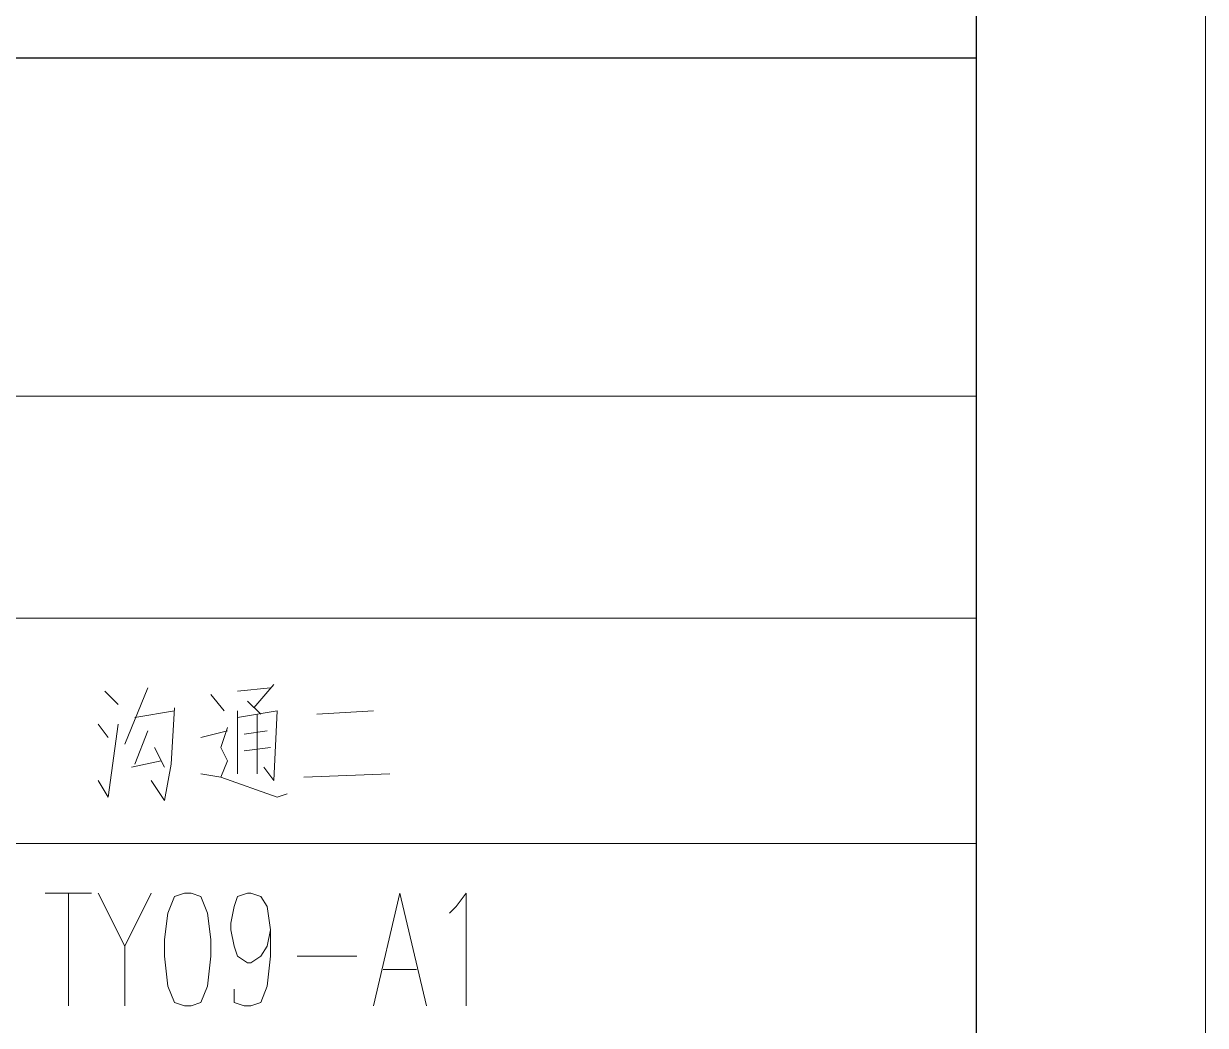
# Model space of a CAD drawing. Header units: inches. Extents: x -244 to 17, y 0 to 370.
# Drawn here: x -5.16 to 17.47, y 18.37 to 37.57 of the extents above; entities that cross this region are included whole.
import ezdxf

# ---------------------------------------------------------------- set-up
doc = ezdxf.new("R2010")
doc.units = ezdxf.units.IN
doc.header["$MEASUREMENT"] = 0
doc.layers.add('图层 1', color=7, linetype='Continuous')

# ---------------------------------------------------------------- blocks, each defined once
blk = doc.blocks.new('block 2')
at = {"layer": '图层 1', "lineweight": 0}
blk.add_lwpolyline([(20.383, 3.175), (390.017, 3.175), (390.017, 264.541), (20.383, 264.541)], dxfattribs=at)
at = {"layer": '图层 1', "color": 7, "lineweight": 13, "true_color": 0xffffff}
for points in [[(20.383, 264.478), (20.383, 3.175), (389.954, 3.175), (389.954, 264.478), (20.383, 264.478)], [(50.546, 7.556), (50.546, 104.331)], [(41.974, 7.556), (41.974, 39.815)], [(46.292, 7.556), (46.292, 39.815)]]:
    blk.add_lwpolyline(points, dxfattribs=at)
at = {"layer": '图层 1', "color": 7, "lineweight": 30, "true_color": 0xffffff}
blk.add_lwpolyline([(24.765, 251.333), (24.765, 7.556), (385.572, 7.556), (385.572, 251.333), (24.765, 251.333)], dxfattribs=at)
at = {"layer": '图层 1', "color": 7, "lineweight": 25, "true_color": 0xffffff}
blk.add_lwpolyline([(57.023, 7.556), (57.023, 104.331)], dxfattribs=at)
at = {"layer": '图层 1', "color": 7, "lineweight": 20, "true_color": 0xffffff}
for points in [[(41.021, 25.4), (41.021, 24.511)], [(41.021, 24.956), (38.862, 24.956)], [(41.021, 24.384), (40.005, 23.876), (38.862, 23.876)], [(43.18, 24.384), (42.863, 24.194), (44.26, 24.003)], [(44.26, 24.384), (44.006, 24.194)], [(44.894, 24.257), (44.641, 24.003)], [(41.021, 23.368), (40.005, 23.876)], [(44.958, 23.431), (43.878, 23.876)], [(43.434, 23.749), (43.561, 23.178)], [(44.133, 23.431), (43.497, 23.685)], [(44.386, 23.685), (44.514, 22.924)], [(43.497, 22.987), (42.799, 23.114), (43.18, 23.368)], [(41.021, 22.733), (40.958, 22.924), (40.64, 23.05), (40.132, 23.114), (39.814, 23.114), (39.243, 23.05), (38.925, 22.924), (38.862, 22.733), (38.862, 22.606), (38.925, 22.416), (39.243, 22.288), (39.814, 22.225), (40.132, 22.225), (40.64, 22.288), (40.958, 22.416), (41.021, 22.606), (41.021, 22.733)], [(43.815, 23.304), (43.434, 23.114)], [(44.577, 22.924), (43.497, 22.987)], [(43.307, 22.416), (43.244, 22.035), (42.863, 20.955)], [(44.006, 22.416), (44.133, 21.907)], [(44.831, 22.225), (44.514, 21.971)], [(44.196, 21.907), (43.815, 22.035), (43.561, 21.907), (43.244, 22.035)], [(40.322, 21.082), (40.005, 21.146), (39.814, 21.272), (39.688, 21.463), (39.688, 21.526), (39.814, 21.717), (40.005, 21.781), (40.322, 21.844), (40.45, 21.844), (40.767, 21.781), (40.958, 21.717), (41.021, 21.526), (41.021, 21.463), (40.958, 21.272), (40.767, 21.146), (40.322, 21.082), (39.814, 21.082), (39.243, 21.146), (38.925, 21.272), (38.862, 21.463), (38.862, 21.59), (38.925, 21.781), (39.18, 21.781)], [(44.386, 21.717), (44.514, 20.955), (43.18, 21.019), (43.434, 21.209)], [(44.514, 21.717), (43.307, 21.717)], [(43.752, 21.59), (43.815, 21.082)], [(44.069, 21.59), (44.133, 21.146)], [(44.704, 21.526), (44.45, 21.272)], [(44.894, 21.717), (44.958, 21.082)], [(44.45, 21.336), (43.307, 21.336)], [(45.022, 21.019), (44.577, 21.4)], [(42.863, 20.955), (42.926, 20.765)], [(39.814, 20.574), (39.814, 19.431)], [(43.244, 20.447), (43.307, 18.796)], [(44.45, 20.193), (44.514, 19.113)], [(38.862, 19.113), (41.021, 18.606), (38.862, 18.097)], [(39.561, 18.923), (39.561, 18.288)], [(40.64, 17.653), (40.767, 17.526), (41.021, 17.335), (38.862, 17.335)]]:
    blk.add_lwpolyline(points, dxfattribs=at)

msp = doc.modelspace()

# ---------------------------------------------------------------- block references
at = {"layer": '图层 1', "rotation": 90}
msp.add_blockref('block 2', (20.648, -20.119), dxfattribs=at)

doc.saveas('drawing.dxf')
